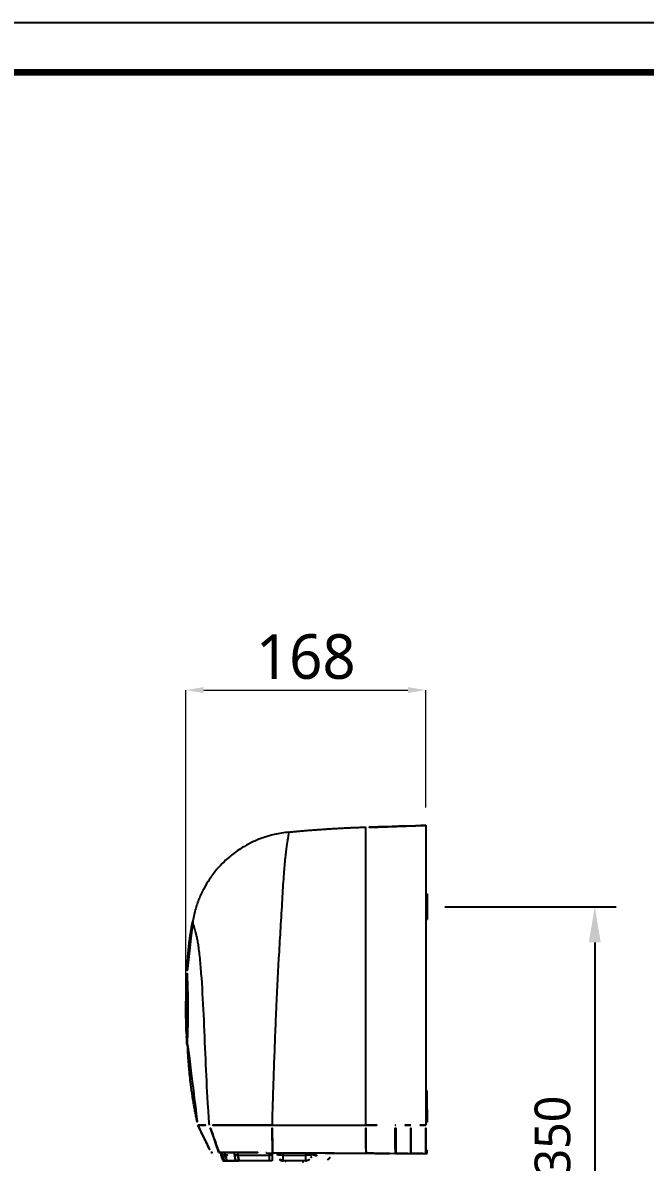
# Model space of a CAD drawing. Extents: x 16296660632 to 16296681399, y -37409619871 to -37409615168.
# Drawn here: x 16296680935.9 to 16296681075.5, y -37409615423.7 to -37409615168.3 of the extents above; entities that cross this region are included whole.
import ezdxf

# ---------------------------------------------------------------- set-up
doc = ezdxf.new("R2010")
doc.units = 0
doc.header["$LTSCALE"] = 10
doc.header["$MEASUREMENT"] = 0
doc.header["$PDMODE"] = 3
doc.header["$PDSIZE"] = -10
doc.layers.get('0').update_dxf_attribs({"linetype": 'CONTINUOUS'})
doc.layers.get('DEFPOINTS').update_dxf_attribs({"linetype": 'CONTINUOUS'})
doc.layers.add('1', color=7, linetype='CONTINUOUS')
doc.styles.add('Daelim Dimension', font='')
doc.styles.get('Daelim Dimension').set_extended_font_data('NanumGothic')
doc.dimstyles.new('DEFAULT', dxfattribs={"dimscale": 2, "dimtxt": 2, "dimasz": 2, "dimexe": 0, "dimexo": 2, "dimgap": 1, "dimtad": 1, "dimdec": 1, "dimzin": 9, "dimdsep": 46, "dimtxsty": 'Daelim Dimension', "dimcen": 0.5, "dimclrd": 252, "dimclre": 252, "dimclrt": 3, "dimadec": 1, "dimazin": 0, "dimtfac": 1, "dimtdec": 1, "dimtix": 1, "dimtmove": 0, "dimatfit": 3, "dimfxl": 1, "dimtolj": 1, "dimtzin": 1, "dimlwd": 9, "dimlwe": 9, "dimarcsym": 0})

# ---------------------------------------------------------------- blocks, each defined once
blk = doc.blocks.new('*D1')
at = {"color": 5, "lineweight": 9, "transparency": 16777216}
for p, q in [((16296680972.488899, -37409615385.377563), (16296680972.488899, -37409615317.887466)), ((16296680976.488899, -37409615317.887466), (16296681022.24888, -37409615317.887466)), ((16296681026.24888, -37409615344.208008), (16296681026.24888, -37409615317.887466))]:
    blk.add_line(p, q, dxfattribs=at)
at = {"color": 5, "transparency": 16777216}
for points in [[(16296680976.488899, -37409615317.22081), (16296680976.488899, -37409615318.554138), (16296680972.488899, -37409615317.887466)], [(16296681022.24888, -37409615317.22081), (16296681022.24888, -37409615318.554138), (16296681026.24888, -37409615317.887466)]]:
    blk.add_solid(points, dxfattribs=at)
at = {"layer": 'DEFPOINTS', "color": 0, "transparency": 16777216}
for p in [(16296681026.24888, -37409615317.887466), (16296681026.24888, -37409615348.208008), (16296680972.488899, -37409615389.377563)]:
    blk.add_point(p, dxfattribs=at)
at = {"color": 7, "transparency": 16777216, "insert": (16296680999.368891, -37409615310.443977), "char_height": 10, "attachment_point": 5, "style": 'Daelim Dimension'}
blk.add_mtext('\\A1;168', dxfattribs=at)

msp = doc.modelspace()

# ---------------------------------------------------------------- linework, layer by layer
at = {"color": 5}
for p, q in [((16296681030.56888, -37409615366.448013), (16296681068.963011, -37409615366.448013)), ((16296681064.16301, -37409615374.448013), (16296681064.16301, -37409615509.049713))]:
    msp.add_line(p, q, dxfattribs=at)
at = {"ltscale": 0.5}
msp.add_lwpolyline([(16296680748.02704, -37409615645.297203), (16296681399.02704, -37409615645.297203), (16296681399.02704, -37409615168.297203), (16296680748.02704, -37409615168.297203)], close=True, dxfattribs=at)
at = {"color": 5, "linetype": 'ByBlock', "lineweight": 200, "const_width": 1.5}
msp.add_lwpolyline([(16296680758.49523, -37409615624.872482), (16296681388.49523, -37409615624.872482), (16296681388.49523, -37409615179.372482), (16296680758.49523, -37409615179.372482)], close=True, dxfattribs=at)
at = {"color": 5}
msp.add_solid([(16296681062.82967, -37409615374.448013), (16296681065.49634, -37409615374.448013), (16296681064.16301, -37409615366.448013)], dxfattribs=at)
at = {"layer": '1', "color": 7, "linetype": 'Continuous'}
for p, q in [((16296681026.24888, -37409615363.568008), (16296681026.56888, -37409615363.568008)), ((16296681026.56888, -37409615363.568008), (16296681026.56888, -37409615369.328011)), ((16296681026.24888, -37409615369.328011), (16296681026.56888, -37409615369.328011)), ((16296680972.82756, -37409615381.472519), (16296680972.74147, -37409615381.472519)), ((16296680972.66386, -37409615383.072693), (16296680972.53618, -37409615383.072693)), ((16296681026.56888, -37409615407.728012), (16296681026.24888, -37409615407.728012)), ((16296681026.56888, -37409615410.608009), (16296681026.56888, -37409615407.728012)), ((16296681026.24888, -37409615410.608009), (16296681026.56888, -37409615410.608009)), ((16296681026.24888, -37409615411.888008), (16296681026.56888, -37409615411.888008)), ((16296681026.56888, -37409615411.888008), (16296681026.56888, -37409615410.608009)), ((16296681026.56888, -37409615411.888008), (16296681026.56888, -37409615414.768013)), ((16296681026.24888, -37409615414.768013), (16296681026.56888, -37409615414.768013)), ((16296680980.359289, -37409615422.169853), (16296680980.30308, -37409615421.527344)), ((16296680980.56373, -37409615421.528908), (16296680980.619749, -37409615422.169167)), ((16296680983.36726, -37409615422.162354), (16296680983.313311, -37409615421.545723)), ((16296680984.109671, -37409615421.550583), (16296680984.160191, -37409615422.128014)), ((16296680984.160191, -37409615422.128014), (16296680991.208879, -37409615422.128014)), ((16296680990.54957, -37409615421.619263), (16296680990.40888, -37409615421.618393)), ((16296680990.54957, -37409615421.619263), (16296681021.448879, -37409615421.808006)), ((16296680991.208879, -37409615422.128014), (16296680991.208879, -37409615421.623283)), ((16296680991.208879, -37409615423.407997), (16296680991.208879, -37409615422.128014)), ((16296680991.848881, -37409615421.627136), (16296680991.848881, -37409615422.011963)), ((16296680991.848881, -37409615422.011963), (16296680991.848881, -37409615423.407997)), ((16296680993.032881, -37409615422.128014), (16296680993.032881, -37409615421.63443)), ((16296680994.31288, -37409615422.128014), (16296680993.032881, -37409615422.128014)), ((16296680994.31288, -37409615421.64225), (16296680994.31288, -37409615422.128014)), ((16296680994.31288, -37409615423.407997), (16296680994.31288, -37409615422.128014)), ((16296680994.31288, -37409615422.128014), (16296680999.368879, -37409615422.128014)), ((16296680999.368879, -37409615422.128014), (16296680999.368879, -37409615421.673119)), ((16296681000.64888, -37409615422.128014), (16296680999.368879, -37409615422.128014)), ((16296680999.368879, -37409615423.407997), (16296680999.368879, -37409615422.128014)), ((16296680999.480881, -37409615421.712013), (16296680999.480881, -37409615421.673813)), ((16296681005.733629, -37409615421.712013), (16296680999.480881, -37409615421.712013)), ((16296681000.261181, -37409615421.712013), (16296681000.261181, -37409615421.926987)), ((16296681000.64888, -37409615421.973557), (16296681000.64888, -37409615422.128014)), ((16296681020.48888, -37409615421.808006), (16296681020.48888, -37409615421.802132)), ((16296681020.64888, -37409615421.808006), (16296681020.48888, -37409615421.808006)), ((16296681020.64888, -37409615421.803108), (16296681020.64888, -37409615421.808006)), ((16296681021.448879, -37409615421.808006), (16296681020.64888, -37409615421.808006)), ((16296681021.448879, -37409615421.808006), (16296681021.448879, -37409615421.778664)), ((16296681021.448879, -37409615421.808006), (16296681021.448879, -37409615421.778687)), ((16296681021.448879, -37409615421.808006), (16296681026.24888, -37409615421.808006)), ((16296681026.24888, -37409615421.008011), (16296681026.56888, -37409615421.008011)), ((16296681026.24888, -37409615421.808006), (16296681026.56888, -37409615421.808006)), ((16296681026.56888, -37409615421.808006), (16296681026.56888, -37409615421.008011)), ((16296680991.208879, -37409615423.407997), (16296680984.38212, -37409615423.407997)), ((16296680991.848881, -37409615423.407997), (16296680991.208879, -37409615423.407997)), ((16296680999.368879, -37409615423.407997), (16296680994.31288, -37409615423.407997))]:
    msp.add_line(p, q, dxfattribs=at)
at = {"layer": '1', "color": 7, "linetype": 'Continuous', "extrusion": (1.22461e-16, 0, -1)}
msp.add_arc((-16296680994.31288, -37409615422.128014, 0.000002), 1.28, 270, 0, dxfattribs=at)
at = {"layer": '1', "color": 7, "linetype": 'Continuous'}
for centre, radius, start, end in [((16296680999.368879, -37409615422.128014), 1.28, 270, 0), ((16296680999.368879, -37409615422.128014), 1.28, 330.00001492, 0), ((16296681001.54143, -37409615419.655609), 4.449988, 307.30248708, 332.47645727), ((16296680995.08131, -37409615423.407997), 0.32, 180, 270), ((16296680998.600451, -37409615423.407997), 0.32, 270, 0)]:
    msp.add_arc(centre, radius, start, end, dxfattribs=at)
at = {"layer": '1', "color": 7, "linetype": 'Continuous', "extrusion": (0, 0, -1)}
msp.add_arc((-16296680999.25263, -37409615431.958763), 10.082339, 95.74093169, 119.63592719, dxfattribs=at)
at = {"layer": '1', "color": 7, "linetype": 'Continuous'}
for centre, major_axis, ratio, start_param, end_param in [((16296680984.384159, -37409615424.688011), (-0.26038, 2.558157), 0.3731097911, 6.2452268149, 6.293803793), ((16296680991.208879, -37409615422.011963), (-0.64, 0), 0.1813345818, 1.5707963268, 3.1415926536)]:
    msp.add_ellipse(centre, major_axis=major_axis, ratio=ratio, start_param=start_param, end_param=end_param, dxfattribs=at)
for points, degree in [([(16296681012.80888, -37409615348.677353), (16296681004.16766, -37409615348.946861), (16296680995.565319, -37409615349.787148)], 2), ([(16296681026.24888, -37409615348.208008), (16296681019.528879, -37409615348.442673), (16296681012.80888, -37409615348.677353)], 2), ([(16296680974.014469, -37409615369.737167), (16296680972.85121, -37409615375.560677), (16296680972.748871, -37409615381.452499)], 2), ([(16296680972.73353, -37409615381.565208), (16296680972.65411, -37409615383.050987)], 1), ([(16296680972.651381, -37409615382.992867), (16296680972.329559, -37409615389.377579), (16296680972.64509, -37409615395.762199)], 2), ([(16296680972.65926, -37409615395.758247), (16296680972.738649, -37409615397.408508)], 1), ([(16296680972.85721, -37409615397.330048), (16296680973.202379, -37409615406.599998), (16296680975.20647, -37409615415.676331)], 2), ([(16296680975.150591, -37409615415.407997), (16296680978.12965, -37409615421.561592)], 1), ([(16296681012.80888, -37409615415.407997), (16296681015.01038, -37409615415.407997), (16296681017.21188, -37409615415.407997), (16296681019.41338, -37409615415.407997)], 3), ([(16296681019.560789, -37409615415.407997), (16296681019.51166, -37409615415.407997), (16296681019.462521, -37409615415.407997), (16296681019.41338, -37409615415.407997)], 3), ([(16296681022.93675, -37409615415.407997), (16296681021.81143, -37409615415.407997), (16296681020.68611, -37409615415.407997), (16296681019.560789, -37409615415.407997)], 3), ([(16296681026.24888, -37409615415.407997), (16296681025.14484, -37409615415.407997), (16296681024.0408, -37409615415.407997), (16296681022.93675, -37409615415.407997)], 3), ([(16296680979.90213, -37409615421.524887), (16296680977.75038, -37409615415.407997)], 1), ([(16296680991.929001, -37409615421.598358), (16296680991.79958, -37409615415.407997)], 1), ([(16296681012.871599, -37409615421.726288), (16296681012.80888, -37409615415.407997)], 1), ([(16296681019.44548, -37409615421.766449), (16296681019.41338, -37409615415.407997)], 1), ([(16296681019.592211, -37409615421.767342), (16296681019.560789, -37409615415.407997)], 1), ([(16296681022.95236, -37409615421.787872), (16296681022.93675, -37409615415.407997)], 1), ([(16296681026.24888, -37409615421.808006), (16296681026.24888, -37409615415.407997)], 1), ([(16296680978.106819, -37409615421.513924), (16296680978.10413, -37409615421.513908), (16296680978.709801, -37409615421.517609), (16296680979.90213, -37409615421.524887)], 3), ([(16296680980.359289, -37409615422.169853), (16296680980.837469, -37409615423.407997)], 1), ([(16296680980.619749, -37409615422.169167), (16296680980.802931, -37409615422.169037), (16296680981.008631, -37409615422.168907), (16296680981.2367, -37409615422.168793)], 3), ([(16296680980.619749, -37409615422.169167), (16296680981.09017, -37409615423.407997)], 1), ([(16296680981.2367, -37409615422.168793), (16296680981.181049, -37409615421.532677)], 1), ([(16296680981.2367, -37409615422.168793), (16296680981.63772, -37409615422.166641), (16296680982.358431, -37409615422.16449), (16296680983.36726, -37409615422.162354)], 3), ([(16296680981.2367, -37409615422.168793), (16296680981.70278, -37409615423.407997)], 1), ([(16296680983.38092, -37409615422.160606), (16296680983.37631, -37409615422.160362), (16296680983.3717, -37409615422.160118), (16296680983.3671, -37409615422.159866)], 3), ([(16296680991.929001, -37409615421.598358), (16296680998.888081, -37409615421.640869), (16296681005.874941, -37409615421.683548), (16296681012.871599, -37409615421.726288)], 3), ([(16296680981.09017, -37409615423.407997), (16296680980.83597, -37409615423.407997), (16296680980.83819, -37409615423.407997)], 2), ([(16296680981.70278, -37409615423.407997), (16296680981.363091, -37409615423.407997), (16296680981.09017, -37409615423.407997)], 2), ([(16296680983.634541, -37409615423.407997), (16296680982.268101, -37409615423.407997), (16296680981.70278, -37409615423.407997)], 2), ([(16296680999.368879, -37409615423.407997), (16296680999.496111, -37409615423.407997), (16296680999.559681, -37409615423.393768), (16296680999.56111, -37409615423.393417)], 3)]:
    msp.add_open_spline(points, degree=degree, dxfattribs=at)
for points, knots in [([(16296681012.80888, -37409615415.407997), (16296681012.80888, -37409615410.151428), (16296681012.80888, -37409615400.728981), (16296681012.80888, -37409615388.009933), (16296681012.80888, -37409615378.1343), (16296681012.80888, -37409615370.579201), (16296681012.80888, -37409615364.952599), (16296681012.80888, -37409615361.04808), (16296681012.80888, -37409615357.920036), (16296681012.80888, -37409615355.200027), (16296681012.80888, -37409615352.655457), (16296681012.80888, -37409615350.502602), (16296681012.80888, -37409615349.024986), (16296681012.80888, -37409615348.675812), (16296681012.80888, -37409615348.677307), (16296681012.80888, -37409615348.678787)], [0, 0, 0, 0, 0.1921846482, 0.3268146295, 0.4277871155, 0.5287596014, 0.5960745921, 0.6465608351, 0.6970470781, 0.747533321, 0.798019564, 0.8653345547, 0.9326495453, 0.999964536, 1, 1, 1, 1]), ([(16296681026.24888, -37409615348.206551), (16296681026.24888, -37409615348.208023), (16296681026.24888, -37409615348.209503), (16296681026.24888, -37409615348.560448), (16296681026.24888, -37409615350.056557), (16296681026.24888, -37409615352.23526), (16296681026.24888, -37409615354.810539), (16296681026.24888, -37409615357.564377), (16296681026.24888, -37409615360.73349), (16296681026.24888, -37409615364.692993), (16296681026.24888, -37409615370.389961), (16296681026.24888, -37409615378.024719), (16296681026.24888, -37409615387.985313), (16296681026.24888, -37409615400.739403), (16296681026.24888, -37409615410.167503), (16296681026.24888, -37409615415.407997)], [0, 0, 0, 0, 0.0000004638, 0.0674647673, 0.1349290709, 0.2023933744, 0.2529916021, 0.3035898298, 0.3541880574, 0.4047862851, 0.4722505887, 0.573447044, 0.6746434993, 0.8095721064, 1, 1, 1, 1]), ([(16296680995.563391, -37409615349.746338), (16296680994.46283, -37409615349.845123), (16296680992.39966, -37409615350.172607), (16296680989.547741, -37409615351.018356), (16296680987.15193, -37409615352.045891), (16296680985.223881, -37409615353.113327), (16296680983.703011, -37409615354.128807), (16296680982.341681, -37409615355.178589), (16296680980.91777, -37409615356.445847), (16296680979.31723, -37409615358.144531), (16296680977.81068, -37409615360.129799), (16296680976.48704, -37409615362.326332), (16296680975.399361, -37409615364.635971), (16296680974.514231, -37409615367.223457), (16296680974.11965, -37409615369.053093), (16296680973.97258, -37409615370.007927)], [0, 0, 0, 0, 0.1032396312, 0.1967656314, 0.2787835016, 0.3480434001, 0.4037656308, 0.4506531793, 0.5096544497, 0.5828887704, 0.6698584474, 0.7435416924, 0.8237490647, 0.9096007512, 1, 1, 1, 1]), ([(16296680995.563589, -37409615349.745682), (16296680995.56316, -37409615349.747093), (16296680995.56164, -37409615349.752213), (16296680995.384109, -37409615350.510437), (16296680995.040359, -37409615352.857758), (16296680994.73513, -37409615355.497589), (16296680994.39809, -37409615359.173714), (16296680994.08222, -37409615364.114128), (16296680993.751751, -37409615370.108917), (16296680993.24818, -37409615378.296883), (16296680992.81501, -37409615386.552872), (16296680992.485121, -37409615394.612358), (16296680992.24975, -37409615400.620422), (16296680992.044781, -37409615406.311684), (16296680991.91131, -37409615410.631447), (16296680991.837999, -37409615413.541206), (16296680991.812241, -37409615414.792908), (16296680991.79958, -37409615415.407997)], [0, 0, 0, 0, 0.0001977095, 0.1108935625, 0.171447108, 0.2349035819, 0.3028298107, 0.3822485904, 0.4657651566, 0.5414239252, 0.6834287836, 0.7517520079, 0.8203682538, 0.8924934171, 0.9530312211, 0.9769191163, 1, 1, 1, 1]), ([(16296681026.24888, -37409615356.088257), (16296681026.24888, -37409615356.85273), (16296681026.24888, -37409615357.683884), (16296681026.24888, -37409615359.43837), (16296681026.24888, -37409615360.365921), (16296681026.24888, -37409615362.325653), (16296681026.24888, -37409615363.358849), (16296681026.24888, -37409615365.533081), (16296681026.24888, -37409615366.67968), (16296681026.24888, -37409615370.192772), (16296681026.24888, -37409615372.649353), (16296681026.24888, -37409615377.751717), (16296681026.24888, -37409615380.378601), (16296681026.24888, -37409615385.631302), (16296681026.24888, -37409615388.277603), (16296681026.24888, -37409615393.607529), (16296681026.24888, -37409615396.299606), (16296681026.24888, -37409615404.255836), (16296681026.24888, -37409615409.485588), (16296681026.24888, -37409615414.462669)], [0, 0, 0, 0, 0.0625, 0.0625, 0.125, 0.125, 0.1875, 0.1875, 0.25, 0.25, 0.375, 0.375, 0.5, 0.5, 0.625, 0.625, 0.75, 0.75, 1, 1, 1, 1]), ([(16296680977.75038, -37409615415.407997), (16296680977.742041, -37409615415.302391), (16296680977.703239, -37409615414.810783), (16296680977.608879, -37409615413.542183), (16296680977.31889, -37409615409.254631), (16296680976.96615, -37409615401.930473), (16296680976.568911, -37409615391.966423), (16296680976.1525, -37409615383.956871), (16296680975.75786, -37409615379.103119), (16296680975.514481, -37409615376.768356), (16296680975.330891, -37409615375.309341), (16296680975.13571, -37409615374.102417), (16296680974.940189, -37409615373.167), (16296680974.747299, -37409615372.3974), (16296680974.52343, -37409615371.580307), (16296680974.284599, -37409615370.795982), (16296680974.09417, -37409615370.25589), (16296680973.994989, -37409615370.028862), (16296680973.973551, -37409615370.009377), (16296680973.9727, -37409615370.008171), (16296680973.972191, -37409615370.00679)], [0, 0, 0, 0, 0.0057707335, 0.0268592438, 0.0688211444, 0.2347172284, 0.3989355925, 0.5569299307, 0.6311014539, 0.6661198236, 0.699335797, 0.7287985175, 0.759042453, 0.7858165388, 0.8146104454, 0.8662559306, 0.9201110044, 0.9641157842, 0.9999872107, 1, 1, 1, 1]), ([(16296680972.73715, -37409615397.407593), (16296680972.73723, -37409615397.409981), (16296680972.74235, -37409615397.300346), (16296680972.76549, -37409615396.791344), (16296680972.787149, -37409615396.303673), (16296680972.83597, -37409615394.9832), (16296680972.86202, -37409615394.17334), (16296680972.90387, -37409615392.338516), (16296680972.919081, -37409615391.323433), (16296680972.9296, -37409615389.255249), (16296680972.924789, -37409615388.190681), (16296680972.89801, -37409615386.198898), (16296680972.87595, -37409615385.25132), (16296680972.82765, -37409615383.633072), (16296680972.80139, -37409615382.949287), (16296680972.759729, -37409615381.948402), (16296680972.7446, -37409615381.631081), (16296680972.73786, -37409615381.487877), (16296680972.737181, -37409615381.473244), (16296680972.73719, -37409615381.471764)], [0, 0, 0, 0, 0.0912405024, 0.0912405024, 0.216225761, 0.216225761, 0.3412110196, 0.3412110196, 0.4661962781, 0.4661962781, 0.5911815367, 0.5911815367, 0.7161667953, 0.7161667953, 0.8411520538, 0.8411520538, 0.9661373124, 0.9661373124, 1, 1, 1, 1]), ([(16296680972.73921, -37409615381.4422), (16296680972.73914, -37409615381.440727), (16296680972.739071, -37409615381.439262), (16296680972.73893, -37409615381.436523), (16296680972.74926, -37409615381.646263), (16296680972.78454, -37409615382.448517), (16296680972.80932, -37409615383.041359), (16296680972.884069, -37409615385.254768), (16296680972.930031, -37409615387.326118), (16296680972.930031, -37409615389.440521)], [0, 0, 0, 0, 0.0003761447, 0.0003761447, 0.2502821085, 0.2502821085, 0.5001880723, 0.5001880723, 1, 1, 1, 1]), ([(16296680972.671459, -37409615383.744499), (16296680972.6929, -37409615384.377663), (16296680972.725691, -37409615385.457581), (16296680972.766991, -37409615388.023247), (16296680972.773741, -37409615389.522949), (16296680972.74968, -37409615392.281357), (16296680972.719959, -37409615393.55278), (16296680972.6677, -37409615395.312576), (16296680972.64748, -37409615395.806053), (16296680972.647421, -37409615395.807518), (16296680972.647369, -37409615395.80899), (16296680972.64732, -37409615395.810463)], [0, 0, 0, 0, 0.2499830811, 0.2499830811, 0.4999661621, 0.4999661621, 0.7499492432, 0.7499492432, 0.9999323242, 0.9999323242, 1, 1, 1, 1]), ([(16296680972.648371, -37409615383.098503), (16296680972.649071, -37409615383.117279), (16296680972.65016, -37409615383.146133), (16296680972.65304, -37409615383.223709), (16296680972.65484, -37409615383.272453), (16296680972.656969, -37409615383.331306)], [0, 0, 0, 0, 0.5, 0.5, 1, 1, 1, 1]), ([(16296680972.64905, -37409615383.042297), (16296680972.648991, -37409615383.040833), (16296680972.648939, -37409615383.03936), (16296680972.64884, -37409615383.036728), (16296680972.65546, -37409615383.205063), (16296680972.67802, -37409615383.846901), (16296680972.69385, -37409615384.321121), (16296680972.7416, -37409615386.092041), (16296680972.770901, -37409615387.749092), (16296680972.770901, -37409615389.440521)], [0, 0, 0, 0, 0.0004416238, 0.0004416238, 0.2503312179, 0.2503312179, 0.5002208119, 0.5002208119, 1, 1, 1, 1]), ([(16296680972.656969, -37409615383.331306), (16296680972.65897, -37409615383.386497), (16296680972.663099, -37409615383.500763), (16296680972.66861, -37409615383.661438), (16296680972.671459, -37409615383.744522)], [0, 0, 0, 0, 0.4829461237, 1, 1, 1, 1]), ([(16296680972.770901, -37409615389.440521), (16296680972.770901, -37409615390.286232), (16296680972.764311, -37409615391.116089), (16296680972.741659, -37409615392.666161), (16296680972.72576, -37409615393.376083), (16296680972.67807, -37409615395.146217), (16296680972.649059, -37409615395.8386), (16296680972.648979, -37409615395.840523)], [0, 0, 0, 0, 0.2500926568, 0.2500926568, 0.5001853136, 0.5001853136, 1, 1, 1, 1]), ([(16296680972.930031, -37409615389.440521), (16296680972.930031, -37409615390.497719), (16296680972.919701, -37409615391.535103), (16296680972.88419, -37409615393.472656), (16296680972.85928, -37409615394.360023), (16296680972.809469, -37409615395.83577), (16296680972.784559, -37409615396.431778), (16296680972.74951, -37409615397.229103), (16296680972.739189, -37409615397.43914), (16296680972.73912, -37409615397.440613)], [0, 0, 0, 0, 0.2501076131, 0.2501076131, 0.5002152262, 0.5002152262, 0.7503228393, 0.7503228393, 1, 1, 1, 1]), ([(16296680975.149509, -37409615415.407997), (16296680975.15098, -37409615415.407997), (16296680975.152451, -37409615415.407997), (16296680975.261499, -37409615415.407944), (16296680975.759979, -37409615415.40786), (16296680976.55735, -37409615415.407944), (16296680977.35396, -37409615415.407982), (16296680977.75038, -37409615415.407997)], [0, 0, 0, 0, 0.0000004763, 0.2508035757, 0.5019714367, 0.7521642817, 1, 1, 1, 1]), ([(16296680991.79958, -37409615415.407997), (16296680990.971331, -37409615415.407997), (16296680990.14785, -37409615415.407997), (16296680988.555771, -37409615415.407997), (16296680987.78237, -37409615415.407997), (16296680986.279961, -37409615415.407997), (16296680985.54496, -37409615415.407997), (16296680984.1556, -37409615415.407997), (16296680983.50173, -37409615415.407997), (16296680981.65765, -37409615415.407997), (16296680980.57794, -37409615415.407997), (16296680979.289761, -37409615415.407997), (16296680978.910709, -37409615415.407997), (16296680978.25276, -37409615415.407997), (16296680977.97316, -37409615415.407997), (16296680977.75038, -37409615415.407997)], [0, 0, 0, 0, 0.125, 0.125, 0.25, 0.25, 0.375, 0.375, 0.5, 0.5, 0.75, 0.75, 0.875, 0.875, 1, 1, 1, 1]), ([(16296680991.79958, -37409615415.407997), (16296680993.17177, -37409615415.40799), (16296680995.928511, -37409615415.407951), (16296681000.08954, -37409615415.407837), (16296681004.292219, -37409615415.407829), (16296681008.5362, -37409615415.407951), (16296681011.380501, -37409615415.40799), (16296681012.80888, -37409615415.407997)], [0, 0, 0, 0, 0.1964558598, 0.3946824858, 0.5946812172, 0.7964533346, 1, 1, 1, 1]), ([(16296680979.90213, -37409615421.524887), (16296680980.236971, -37409615421.526932), (16296680980.759371, -37409615421.530128), (16296680982.18881, -37409615421.538857), (16296680983.08951, -37409615421.544357), (16296680985.19109, -37409615421.557198), (16296680986.416281, -37409615421.564682), (16296680989.03651, -37409615421.580688), (16296680990.471781, -37409615421.589447), (16296680991.929001, -37409615421.598358)], [0, 0, 0, 0, 0.25, 0.25, 0.5, 0.5, 0.75, 0.75, 1, 1, 1, 1]), ([(16296680980.359289, -37409615422.169853), (16296680980.36507, -37409615422.16983), (16296680980.37665, -37409615422.1698), (16296680980.46356, -37409615422.169571), (16296680980.56765, -37409615422.169296), (16296680980.619749, -37409615422.169167)], [0, 0, 0, 0, 0.3326949038, 0.6660253733, 1, 1, 1, 1]), ([(16296680983.63382, -37409615423.407997), (16296680983.60387, -37409615423.261452), (16296680983.574011, -37409615423.114861), (16296680983.52681, -37409615422.882507), (16296680983.50942, -37409615422.796791), (16296680983.467609, -37409615422.590347), (16296680983.443211, -37409615422.469627), (16296680983.406309, -37409615422.286743), (16296680983.393789, -37409615422.224586), (16296680983.381269, -37409615422.162453)], [0, 0, 0, 0, 0.353240426, 0.353240426, 0.5597183301, 0.5597183301, 0.850403074, 0.850403074, 1, 1, 1, 1]), ([(16296680984.113661, -37409615422.131027), (16296680984.00894, -37409615422.144707), (16296680983.903219, -37409615422.155327), (16296680983.70731, -37409615422.168518), (16296680983.614441, -37409615422.171257), (16296680983.477039, -37409615422.168831), (16296680983.425249, -37409615422.165733), (16296680983.38092, -37409615422.160606)], [0, 0, 0, 0, 0.3693324252, 0.3693324252, 0.7386411115, 0.7386411115, 1, 1, 1, 1]), ([(16296680984.113661, -37409615422.131027), (16296680984.12826, -37409615422.20121), (16296680984.142891, -37409615422.271393), (16296680984.18273, -37409615422.462303), (16296680984.207991, -37409615422.583008), (16296680984.25634, -37409615422.813316), (16296680984.279421, -37409615422.922928), (16296680984.325701, -37409615423.142113), (16296680984.348909, -37409615423.251694), (16296680984.37549, -37409615423.376846), (16296680984.378811, -37409615423.392433), (16296680984.38212, -37409615423.407997)], [0, 0, 0, 0, 0.1648171975, 0.1648171975, 0.4483635689, 0.4483635689, 0.7058717335, 0.7058717335, 0.9633799069, 0.9633799069, 1, 1, 1, 1]), ([(16296681012.871599, -37409615421.726288), (16296681013.42202, -37409615421.729652), (16296681013.972429, -37409615421.733017), (16296681015.073259, -37409615421.739738), (16296681015.623671, -37409615421.743103), (16296681016.724501, -37409615421.749817), (16296681017.27492, -37409615421.753189), (16296681018.365379, -37409615421.75985), (16296681018.90543, -37409615421.763153), (16296681019.44548, -37409615421.766449)], [0, 0, 0, 0, 0.251182323, 0.251182323, 0.5023646461, 0.5023646461, 0.7535469691, 0.7535469691, 1, 1, 1, 1]), ([(16296681019.44548, -37409615421.766449), (16296681019.457769, -37409615421.766533), (16296681019.470051, -37409615421.766602), (16296681019.494631, -37409615421.766747), (16296681019.50691, -37409615421.766823), (16296681019.531481, -37409615421.766983), (16296681019.54377, -37409615421.767052), (16296681019.56811, -37409615421.767197), (16296681019.58016, -37409615421.767273), (16296681019.592211, -37409615421.767342)], [0, 0, 0, 0, 0.2511904085, 0.2511904085, 0.502380817, 0.502380817, 0.7535712255, 0.7535712255, 1, 1, 1, 1]), ([(16296681019.592211, -37409615421.767342), (16296681019.87356, -37409615421.769073), (16296681020.154909, -37409615421.770782), (16296681020.717609, -37409615421.774223), (16296681020.99896, -37409615421.77594), (16296681021.561661, -37409615421.779373), (16296681021.84301, -37409615421.781097), (16296681022.40036, -37409615421.7845), (16296681022.676359, -37409615421.786186), (16296681022.95236, -37409615421.787872)], [0, 0, 0, 0, 0.2511943435, 0.2511943435, 0.5023886871, 0.5023886871, 0.7535830306, 0.7535830306, 1, 1, 1, 1]), ([(16296681022.95236, -37409615421.787872), (16296681023.22839, -37409615421.789558), (16296681023.504419, -37409615421.791237), (16296681024.05648, -37409615421.794617), (16296681024.33252, -37409615421.796303), (16296681024.884581, -37409615421.799667), (16296681025.16061, -37409615421.801361), (16296681025.70739, -37409615421.804703), (16296681025.97813, -37409615421.806358), (16296681026.24888, -37409615421.808006)], [0, 0, 0, 0, 0.2512018131, 0.2512018131, 0.5024036262, 0.5024036262, 0.7536054392, 0.7536054392, 1, 1, 1, 1]), ([(16296680984.38212, -37409615423.407997), (16296680984.28133, -37409615423.407997), (16296680984.1791, -37409615423.407997), (16296680983.9886, -37409615423.407997), (16296680983.89776, -37409615423.407997), (16296680983.747709, -37409615423.407997), (16296680983.68461, -37409615423.407997), (16296680983.63382, -37409615423.407997)], [0, 0, 0, 0, 0.3435047426, 0.3435047426, 0.6875741251, 0.6875741251, 1, 1, 1, 1]), ([(16296680994.12336, -37409615423.394333), (16296680994.119949, -37409615423.393417), (16296680994.122061, -37409615423.393753), (16296680994.123501, -37409615423.394073), (16296680994.186991, -37409615423.407997), (16296680994.31288, -37409615423.407997)], [0, 0, 0, 0, 0.0006624244, 0.0006624244, 1, 1, 1, 1])]:
    msp.add_open_spline(points, degree=3, knots=knots, dxfattribs=at)

# ---------------------------------------------------------------- dimensions: what is measured, and where the dimension line sits
at = {"color": 5}
dim = msp.add_linear_dim(base=(16296681026.24888, -37409615317.887466), p1=(16296680972.488899, -37409615389.377563), p2=(16296681026.24888, -37409615348.208008), text='168', dimstyle='DEFAULT', override={"dimtxt": 5, "dimclrd": 5, "dimclre": 5, "dimclrt": 7}, dxfattribs=at)
dim.commit()
dim.dimension.update_dxf_attribs({"geometry": '*D1', "text_midpoint": (16296680999.368891, -37409615310.443977)})

# ---------------------------------------------------------------- next in the draw order: texts
at = {"color": 2, "insert": (16296681055.390711, -37409615453.595886), "char_height": 8, "attachment_point": 5, "rotation": 90, "style": 'Daelim Dimension', "bg_fill": 3, "box_fill_scale": 1.1, "bg_fill_color": 256, "bg_fill_true_color": 13158600, "bg_fill_transparency": 0}
msp.add_mtext('바닥으로부터 1,350', dxfattribs=at)

doc.saveas('drawing.dxf')
